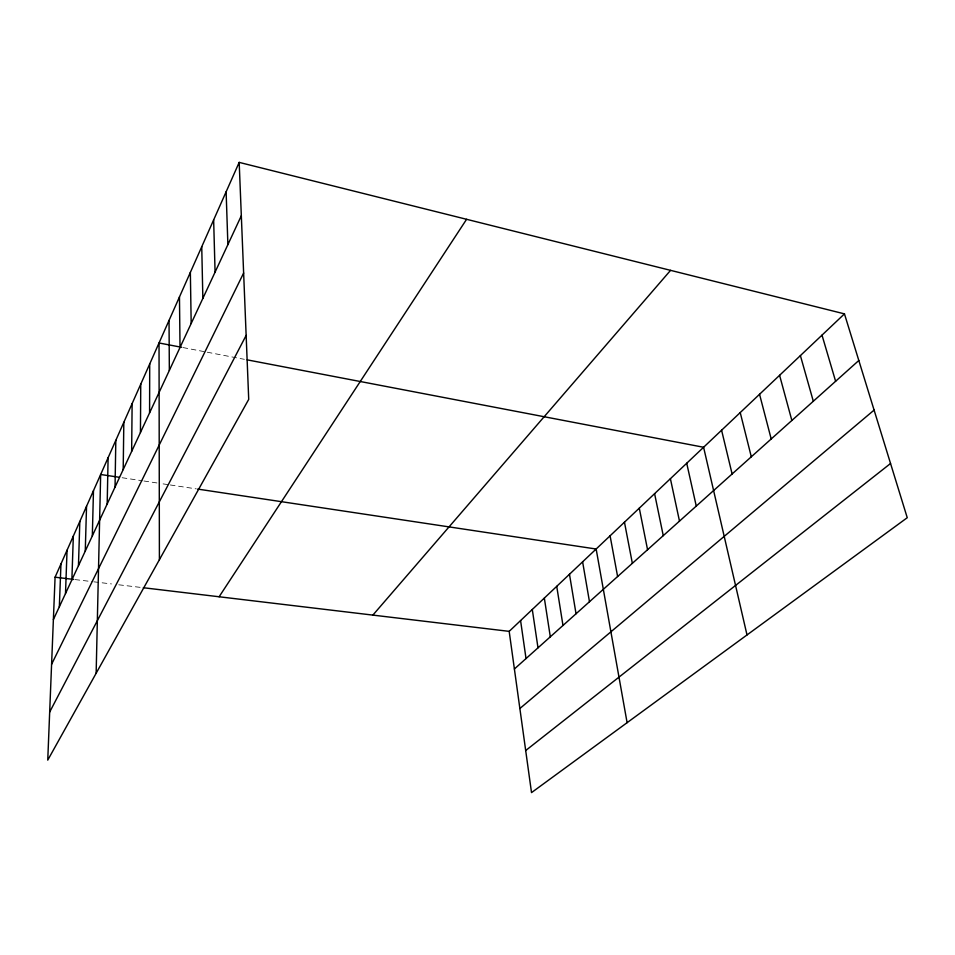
<?xml version="1.0" encoding="UTF-8"?>
<svg xmlns="http://www.w3.org/2000/svg" width="955" height="955" viewBox="0 0 955 955"><rect width="100%" height="100%" fill="white"/><g stroke="black" fill="none" stroke-linecap="round" stroke-linejoin="round"><path stroke-width="0.72" stroke-dasharray="4.78 3.58" d="M74.991 579.578L92.36 581.643M93.829 581.822L111.508 583.935M118.754 584.794L141.913 587.552M122.145 477.727L142.474 480.783M143.942 480.998L160.154 483.433M163.09 483.887L168.88 484.746M170.324 484.973L196.312 488.876M183.014 347.572L205.814 351.941M207.259 352.216L244.361 359.319"/><path stroke-width="1.43" d="M149.589 412.846L149.708 363.974M140.445 432.508L140.755 384.173M131.647 451.393L132.124 403.595M123.195 469.574L123.828 422.313M115.042 487.086L115.818 440.339M107.187 503.954L108.106 457.72M96.145 673.275L100.657 474.492L119.28 477.285M92.325 535.91L93.471 490.679M85.27 551.059L86.535 506.329M78.453 565.694L79.826 521.442M71.876 579.84L73.332 536.077M65.501 593.521L67.053 550.223M59.341 606.759L60.965 563.928M239.18 162.386L55.08 577.202L47.75 760.132L248.718 399.381L239.18 162.386L844.459 313.873L907.25 517.717L531.517 792.614L509.182 631.362L844.459 313.873M53.385 619.568L241.329 215.735M51.594 664.298L243.632 273.046M49.672 712.06L246.151 335.396M219.113 596.768L466.589 219.304M372.868 615.104L670.565 270.349M514.399 668.978L858.82 360.489M519.866 708.514L874.1 410.089M525.692 750.535L890.549 463.497M55.08 577.202L73.571 579.41M143.334 587.731L509.182 631.362M197.733 489.091L596.147 549.018L627.101 722.672M181.605 347.298L159.031 342.976L159.401 559.726M247.178 359.856L703.596 447.262L747.001 634.956M822.004 335.145L835.613 381.272M800.397 355.606L813.314 401.255M779.59 375.303L791.862 420.475M759.547 394.284L771.198 438.978M740.232 412.572L751.299 456.8M721.586 430.228L732.115 473.978M686.717 463.247L696.267 506.09M670.398 478.706L679.494 521.12M654.593 493.663L663.259 535.648M639.289 508.156L647.562 549.71M624.463 522.206L632.353 563.331M610.09 535.815L617.61 576.534M582.61 561.827L589.474 601.734M569.478 574.265L576.032 613.779M556.729 586.346L562.984 625.465M544.338 598.081L550.307 636.818M532.293 609.481L537.999 647.836M520.582 620.571L526.026 658.556M226.12 191.836L227.887 244.635M213.645 219.925L215.078 272.163M201.744 246.748L202.854 298.426M190.355 272.39L191.179 323.494M179.468 296.933L180.018 347.477M169.035 320.438L169.345 370.421"/></g></svg>
